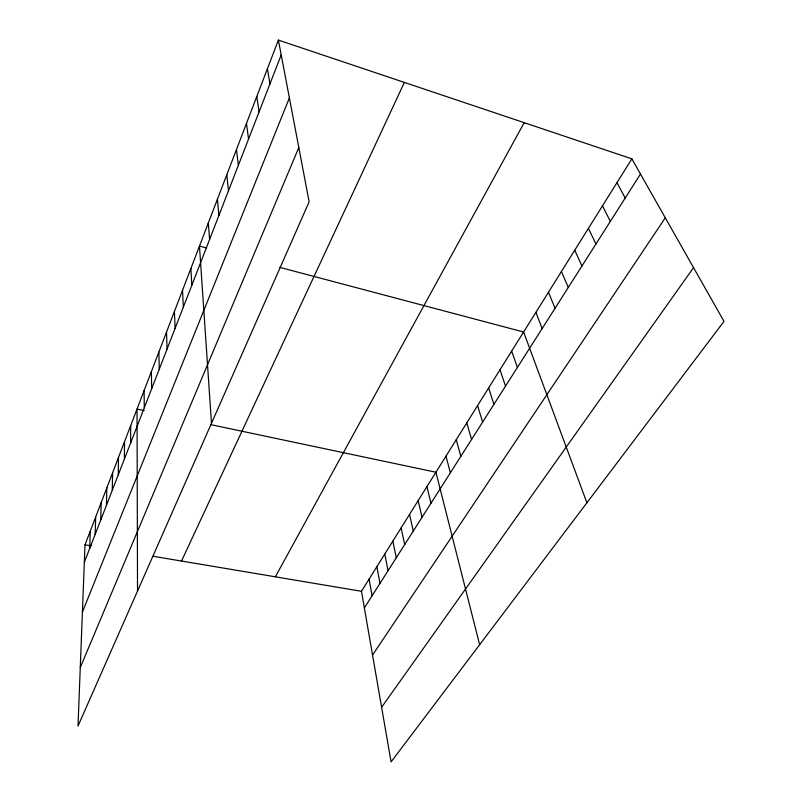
<?xml version="1.0" encoding="UTF-8"?>
<svg xmlns="http://www.w3.org/2000/svg" width="802" height="802" viewBox="0 0 802 802"><rect width="100%" height="100%" fill="white"/><g stroke="black" fill="none" stroke-linecap="round" stroke-linejoin="round"><path stroke-width="1.2" d="M130.656 442.915L130.706 425.561M124.38 459.085L124.521 441.691M118.265 474.864L118.485 457.441M112.28 490.283L112.591 472.839M106.435 505.34L106.826 487.877M100.721 520.067L101.192 502.593M95.137 534.463L95.679 516.979M89.674 548.538L90.285 531.044M278.394 40.1L85.012 544.819L78.005 726.041L309.141 201.813L278.394 40.1L631.876 158.846L723.995 321.371L391.085 761.9L361.471 591.295L631.876 158.846M84.34 562.302L281.201 54.887M82.406 612.076L289.382 97.904M80.26 667.575L298.815 147.528M181.513 561.039L404.358 82.416M275.357 576.818L524.177 122.666M364.359 607.936L640.477 174.024M372.539 655.074L665.299 217.813M381.602 707.284L693.55 267.657M85.012 544.819L91.187 545.851M153.112 556.267L361.471 591.295M144.2 410.574L137.032 409.05L137.523 591.034M210.525 424.589L435.927 472.228L479.636 644.728M206.535 247.958L199.467 246.084L211.487 423.286M279.868 267.397L523.606 331.998L586.894 502.804M616.969 182.676L625.199 198.044M602.492 205.833L610.352 221.362M588.417 228.339L595.936 244.019M574.743 250.224L581.931 266.043M561.43 271.507L568.307 287.447M548.478 292.219L555.054 308.269M535.876 312.369L542.162 328.519M511.646 351.126L517.4 367.436M499.997 369.752L505.511 386.133M488.649 387.907L493.912 404.348M477.581 405.611L482.614 422.103M466.774 422.885L471.596 439.416M456.248 439.737L460.849 456.308M445.962 456.178L450.363 472.779M426.935 486.593L430.985 503.235M418.143 500.659L422.022 517.32M409.541 514.433L413.261 531.094M401.11 527.906L404.679 544.578M392.85 541.109L396.278 557.781M384.77 554.042L388.048 570.703M376.85 566.713L379.988 583.365M369.08 579.134L372.098 595.776M267.407 68.771L269.963 83.869M256.77 96.531L259.086 111.899M246.465 123.418L248.55 139.037M236.49 149.473L238.354 165.322M226.806 174.726L228.48 190.786M217.422 199.227L218.896 215.477M208.309 223.006L209.603 239.427M190.876 268.51L191.838 285.211M182.535 290.294L183.337 307.126M174.415 311.467L175.087 328.409M166.525 332.058L167.057 349.091M158.856 352.088L159.247 369.211M151.388 371.587L151.658 388.78M144.109 390.564L144.27 407.827"/></g></svg>
